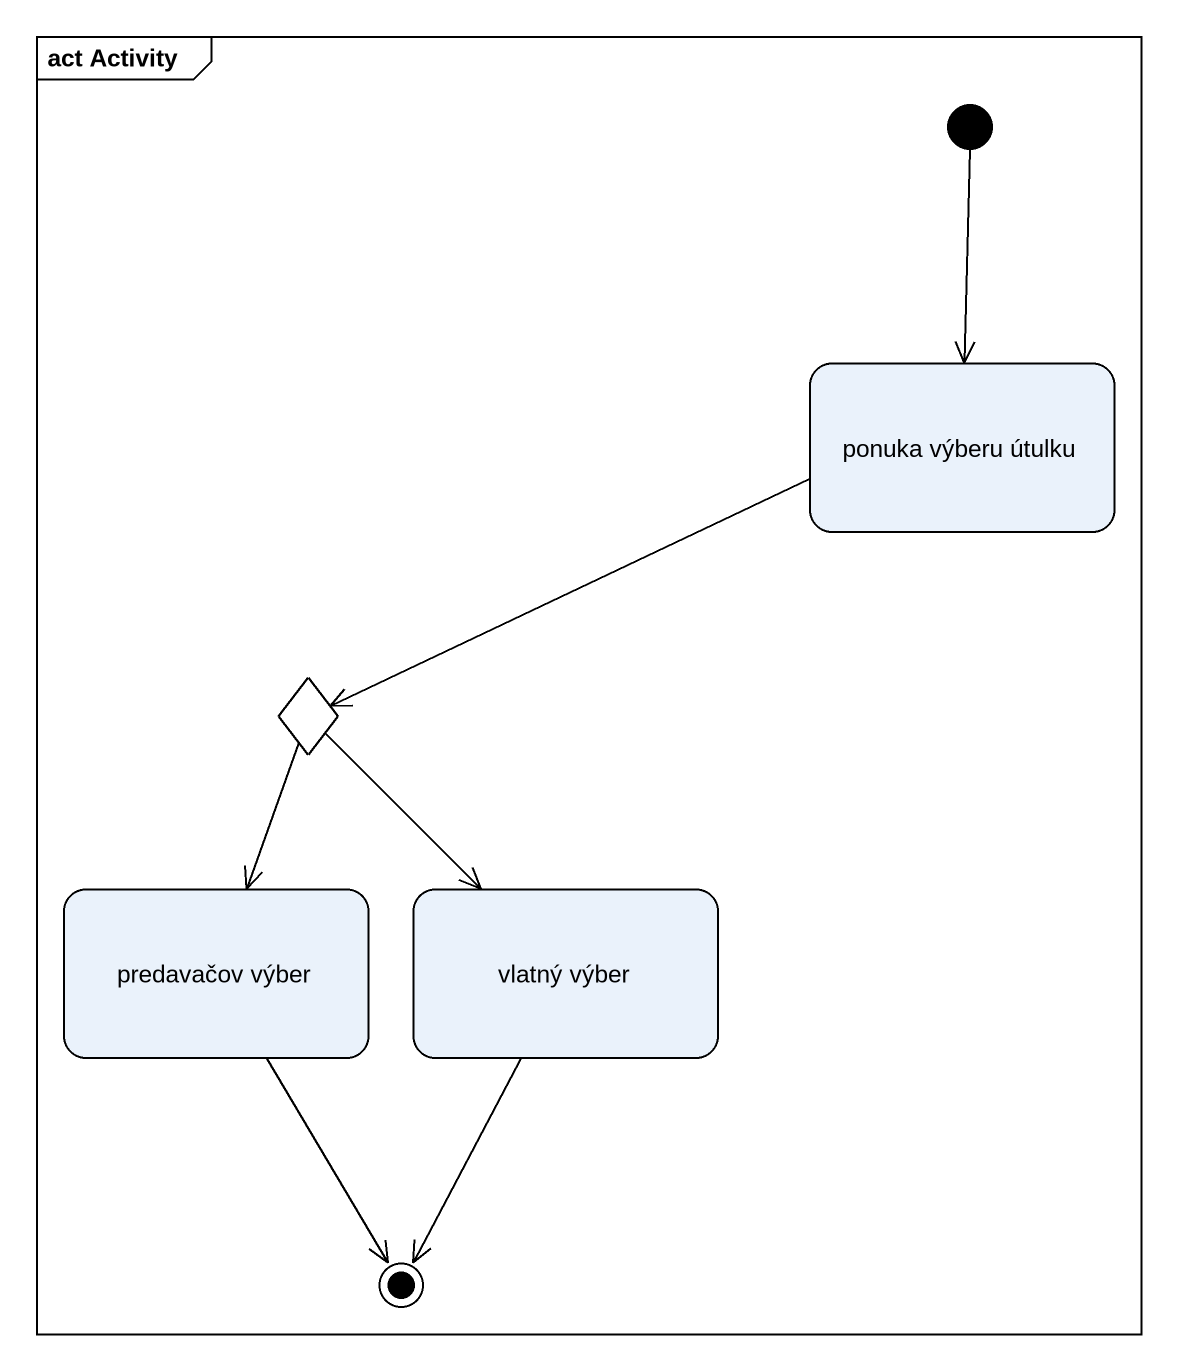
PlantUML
@startuml
mainframe act Activity
hide empty description
state "ponuka výberu útulku" as ponuka_výberu_útulku
state choice1 <<choice>>
state "predavačov výber" as predavačov_výber
state "vlatný výber" as vlatný_výber
[*] --> ponuka_výberu_útulku
ponuka_výberu_útulku -left-> choice1
choice1 --> predavačov_výber
choice1 --> vlatný_výber
predavačov_výber --> [*]
vlatný_výber --> [*]
@enduml
